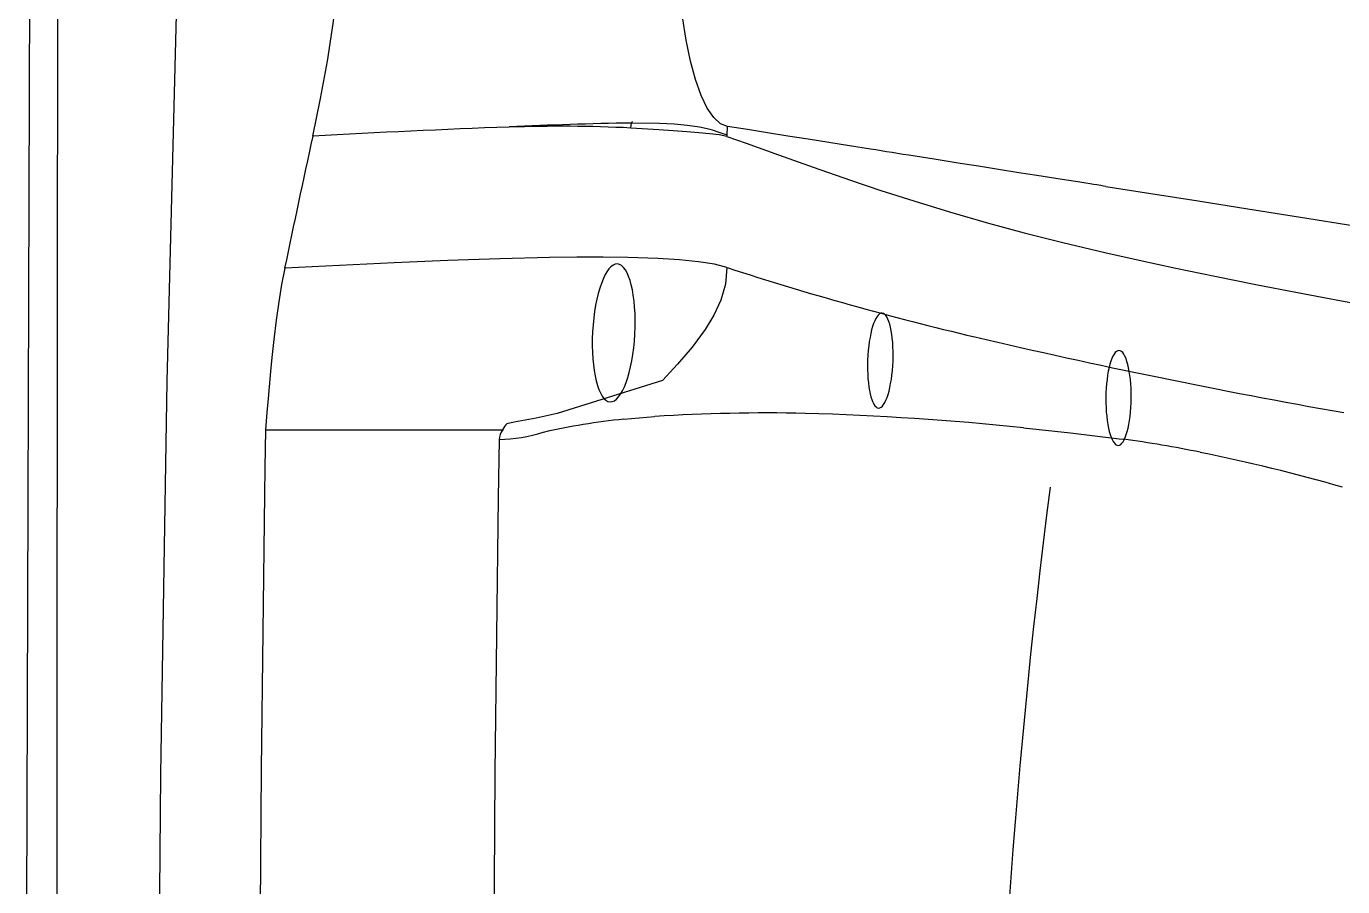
# Model space of a CAD drawing. Extents: x 398 to 509, y 623 to 780.
# Drawn here: x 398.31 to 414.08, y 695.56 to 705.87 of the extents above; entities that cross this region are included whole.
import ezdxf

# ---------------------------------------------------------------- set-up
doc = ezdxf.new("R2010")
doc.units = 0
doc.header["$MEASUREMENT"] = 0
doc.layers.add('1', color=4, linetype='Continuous')
doc.layers.add('LIGHT', color=2, linetype='Continuous')

# ---------------------------------------------------------------- blocks, each defined once
blk = doc.blocks.new('2018 PRISM')
at = {"layer": '1', "linetype": 'Continuous', "lineweight": 25}
for p, q in [((5.51, 60.956), (5.51, 60.955)), ((6.969, 60.945), (6.976, 61.003)), ((6.982, 61.02), (6.976, 61.003)), ((8.121, 60.859), (8.127, 60.962)), ((8.12, 60.845), (8.121, 60.859)), ((7.347, 57.92), (6.087, 57.523)), ((6.884, 57.456), (7.253, 57.487)), ((2.591, 57.327), (2.584, 56.871)), ((2.591, 57.327), (5.392, 57.327)), ((5.392, 57.327), (5.433, 57.327)), ((5.39, 57.211), (5.379, 56.511)), ((12.818, 57.221), (12.868, 57.215)), ((2.584, 56.871), (2.579, 56.553))]:
    blk.add_line(p, q, dxfattribs=at)
at = {"layer": '1', "color": 6, "linetype": 'Continuous', "lineweight": 25, "flags": 128}
blk.add_lwpolyline([(-0.029, 88.162), (-0.152, 75.956), (-0.233, 63.784), (-0.274, 51.612), (-0.274, 39.44), (-0.233, 27.268), (-0.152, 15.096), (-0.029, 2.89)], dxfattribs=at)
at = {"layer": '1', "linetype": 'Continuous', "lineweight": 25, "flags": 128}
for points in [[(0.145, 2.92), (0.144, 2.977), (0.131, 8.631), (0.097, 31.455), (0.094, 54.28), (0.11, 71.204), (0.144, 88.075), (0.144, 88.075)], [(2.688, 4.885), (2.4, 9.239), (2.146, 13.594), (1.925, 17.952), (1.738, 22.312), (1.584, 26.673), (1.462, 31.035), (1.373, 35.397), (1.316, 39.76), (1.29, 44.124), (1.296, 48.488), (1.337, 53.199), (1.415, 57.91), (1.531, 62.62), (1.684, 67.329), (1.877, 72.041), (2.108, 76.752), (2.378, 81.46), (2.688, 86.166)], [(3.157, 60.846), (3.249, 61.298), (3.332, 61.746), (3.403, 62.195), (3.46, 62.656), (3.496, 63.11), (3.508, 63.561)], [(8.127, 60.962), (8.043, 60.996), (7.962, 61.07), (7.883, 61.184), (7.81, 61.336), (7.742, 61.524), (7.681, 61.745), (7.629, 61.999), (7.585, 62.276), (7.552, 62.576), (7.532, 62.815), (7.519, 63.059)], [(5.51, 60.956), (5.51, 60.956), (5.51, 60.956), (5.51, 60.956), (5.51, 60.956), (5.51, 60.955), (5.51, 60.955), (5.51, 60.955), (5.51, 60.955)], [(6.969, 60.945), (7.302, 60.928), (7.476, 60.916), (7.637, 60.903), (7.782, 60.889), (7.912, 60.877), (8.025, 60.867), (8.12, 60.845), (8.12, 60.845)], [(8.121, 60.859), (8.04, 60.888), (7.948, 60.919), (7.918, 60.928), (7.792, 60.956), (7.648, 60.975), (7.487, 60.989), (7.312, 60.997), (6.976, 61.003)], [(6.98, 61.022), (6.981, 61.021), (6.982, 61.02)], [(12.66, 60.245), (12.629, 60.249), (12.599, 60.254), (12.551, 60.262), (12.51, 60.268), (12.472, 60.274), (12.417, 60.283), (12.371, 60.29), (12.323, 60.298), (12.186, 60.319), (12.058, 60.34), (11.832, 60.376), (11.618, 60.409), (11.372, 60.448), (11.133, 60.486), (10.915, 60.521), (10.602, 60.57), (10.298, 60.618), (10.231, 60.629), (10.164, 60.639), (10.098, 60.65), (10.032, 60.66), (9.967, 60.671), (9.902, 60.681), (9.838, 60.691), (9.588, 60.731), (9.339, 60.77), (9.092, 60.809), (8.847, 60.848), (8.605, 60.886), (8.366, 60.925), (8.127, 60.962)], [(8.12, 60.844), (8.35, 60.762), (8.738, 60.622), (9.152, 60.475), (9.599, 60.32), (9.964, 60.197), (10.359, 60.07), (10.787, 59.939), (11.254, 59.805), (11.682, 59.69), (12.145, 59.573), (12.646, 59.453), (13.059, 59.36), (13.498, 59.265), (13.963, 59.168), (14.456, 59.069), (14.955, 58.972), (15.482, 58.874), (16.035, 58.774)], [(12.66, 60.245), (13.196, 60.159), (13.763, 60.07), (14.361, 59.975), (14.989, 59.875), (15.643, 59.772), (16.325, 59.664), (17.029, 59.552), (17.757, 59.437)], [(6.931, 59.393), (6.635, 59.397), (6.321, 59.396), (5.993, 59.392), (5.397, 59.377), (4.774, 59.355), (4.133, 59.328), (3.479, 59.298), (2.821, 59.266)], [(8.12, 59.272), (7.97, 59.311), (7.779, 59.341), (7.551, 59.365), (7.29, 59.381), (6.931, 59.393)], [(2.821, 59.266), (2.784, 59.069), (2.751, 58.861), (2.719, 58.642), (2.691, 58.411), (2.667, 58.193), (2.65, 58.026), (2.634, 57.844), (2.622, 57.704), (2.608, 57.536), (2.591, 57.327)], [(8.12, 59.272), (8.101, 59.074), (8.046, 58.882), (7.963, 58.701), (7.86, 58.531), (7.701, 58.318), (7.527, 58.116), (7.347, 57.92)], [(6.087, 57.523), (6.087, 57.523), (5.832, 57.469), (5.57, 57.419), (5.484, 57.401), (5.484, 57.401)], [(11.671, 57.352), (12.236, 57.291), (12.818, 57.221)], [(2.579, 56.553), (2.539, 53.263), (2.527, 51.601), (2.52, 49.94)], [(5.379, 56.511), (5.34, 53.222), (5.32, 49.932)]]:
    blk.add_lwpolyline(points, dxfattribs=at)
at = {"layer": '1', "linetype": 'Continuous', "lineweight": 25}
for centre, radius, start, end in [((10.183, -63.839), 124.883, 92.14448, 93.22508), ((7.789, 12.673), 48.338, 90.9638, 92.7031), ((6.121, 43.367), 17.598, 87.2381, 91.9897), ((294.172, -1.914), 297.706, 167.83, 168.1409), ((19.96, 95.844), 38.441, 252.062, 256.6572), ((29.328, 136.116), 79.787, 256.78508, 260.02563), ((7.641, 49.822), 7.671, 95.6678, 102.9736), ((8.595, 36.767), 20.763, 88.7283, 93.7046), ((8.089, 22.954), 34.584, 84.0547, 88.3983), ((5.587, 57.205), 0.197, 141.633, 178.4662), ((5.317, 59.303), 2.093, 271.9929, 286.7089), ((5.577, 57.28), 0.152, 127.5871, 161.9563), ((11.416, 45.857), 11.45, 78.0333, 82.7181), ((9.095, 34.236), 23.3, 74.0558, 78.3747), ((95.679, 45.851), 84.38, 172.65418, 187.23917)]:
    blk.add_arc(centre, radius, start, end, dxfattribs=at)
at = {"layer": 'LIGHT', "extrusion": (0, 0, -1)}
for centre, major_axis, ratio in [((6.763, 58.489), (0.044, 0.826), 0.306959), ((9.957, 58.158), (0.021, 0.569), 0.267077), ((12.811, 57.71), (0.005, 0.569), 0.267077)]:
    blk.add_ellipse(centre, major_axis=major_axis, ratio=ratio, dxfattribs=at)

msp = doc.modelspace()

# ---------------------------------------------------------------- block references
at = {"layer": '1'}
msp.add_blockref('2018 PRISM', (398.58, 643.705), dxfattribs=at)

doc.saveas('drawing.dxf')
